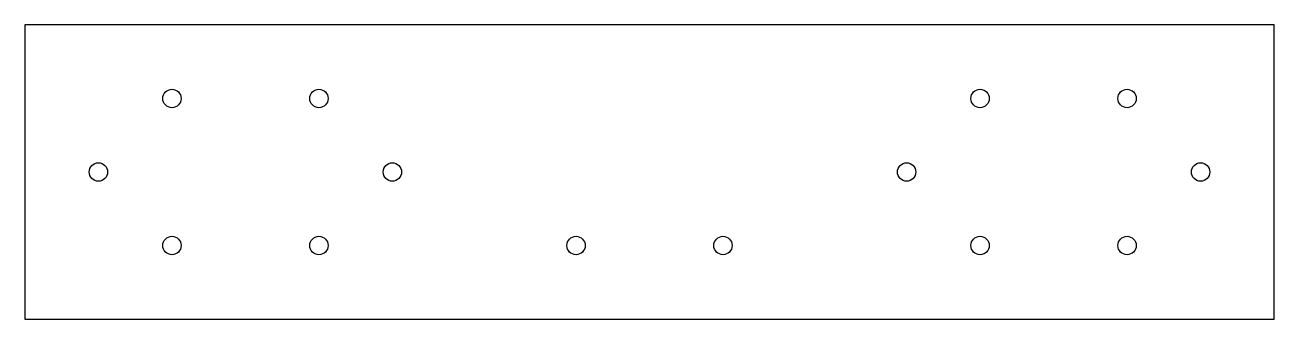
# Model space of a CAD drawing. Extents: x 0 to 340, y 0 to 80.
import ezdxf

# ---------------------------------------------------------------- set-up
doc = ezdxf.new("R2010")
doc.units = 0
doc.layers.get('0').update_dxf_attribs({"linetype": 'continuous'})

# ---------------------------------------------------------------- blocks, each defined once
blk = doc.blocks.new('SKETCH')
at = {"color": 7}
blk.add_lwpolyline([(0, 0), (340, 0), (340, 80), (0, 80)], close=True, dxfattribs=at)
for centre in [(40, 60), (80, 60), (260, 60), (300, 60), (20, 40), (100, 40), (240, 40), (320, 40), (40, 20), (80, 20), (150, 20), (190, 20), (260, 20), (300, 20)]:
    blk.add_circle(centre, 2.5, dxfattribs=at)

msp = doc.modelspace()

# ---------------------------------------------------------------- block references
at = {"color": 7}
msp.add_blockref('SKETCH', (0, 0), dxfattribs=at)

doc.saveas('drawing.dxf')
